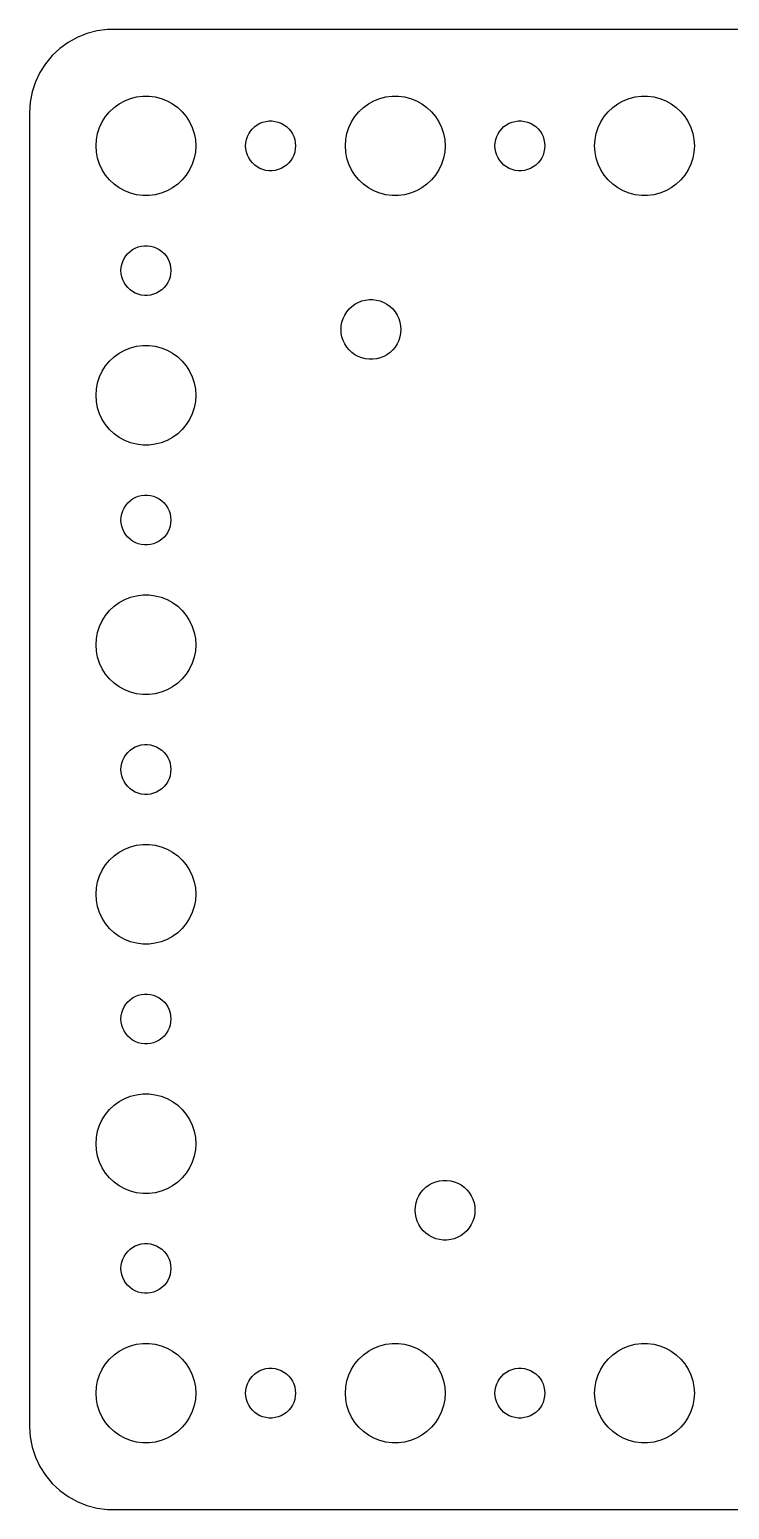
# Model space of a CAD drawing. Header units: metres. Extents: x -44.5 to 44.5, y -44.5 to 44.5.
# Drawn here: x -44.5 to -2.4, y -44.5 to 44.5 of the extents above; entities that cross this region are included whole.
import ezdxf

# ---------------------------------------------------------------- set-up
doc = ezdxf.new("R2010")
doc.units = ezdxf.units.M

msp = doc.modelspace()

# ---------------------------------------------------------------- linework, layer by layer
for p, q in [((-39.8139, 44.4901), (-40.4369, 44.4114)), ((39.8139, 44.4901), (-39.8139, 44.4901)), ((-42.1791, 43.7216), (-42.6871, 43.3526)), ((-41.6289, 44.0241), (-42.1791, 43.7216)), ((-41.0451, 44.2553), (-41.6289, 44.0241)), ((-40.4369, 44.4114), (-41.0451, 44.2553)), ((-43.1448, 42.9227), (-43.5451, 42.4389)), ((-42.6871, 43.3526), (-43.1448, 42.9227)), ((-43.8815, 41.9088), (-44.1489, 41.3406)), ((-43.5451, 42.4389), (-43.8815, 41.9088)), ((-44.1489, 41.3406), (-44.3429, 40.7434)), ((-44.4606, 40.1267), (-44.5, 39.5)), ((-44.3429, 40.7434), (-44.4606, 40.1267)), ((-39.1075, 40.033), (-38.7773, 40.2145)), ((-38.7773, 40.2145), (-38.427, 40.3532)), ((-38.427, 40.3532), (-38.0621, 40.4469)), ((-38.0621, 40.4469), (-37.6884, 40.4941)), ((-37.6884, 40.4941), (-37.3116, 40.4941)), ((-37.3116, 40.4941), (-36.9379, 40.4469)), ((-36.9379, 40.4469), (-36.5729, 40.3532)), ((-36.5729, 40.3532), (-36.2227, 40.2145)), ((-36.2227, 40.2145), (-35.8925, 40.033)), ((-24.1075, 40.033), (-23.7773, 40.2145)), ((-23.7773, 40.2145), (-23.427, 40.3532)), ((-23.427, 40.3532), (-23.0621, 40.4469)), ((-23.0621, 40.4469), (-22.6884, 40.4941)), ((-22.6884, 40.4941), (-22.3116, 40.4941)), ((-22.3116, 40.4941), (-21.9379, 40.4469)), ((-21.9379, 40.4469), (-21.5729, 40.3532)), ((-21.5729, 40.3532), (-21.2227, 40.2145)), ((-21.2227, 40.2145), (-20.8925, 40.033)), ((-9.10747, 40.033), (-8.77733, 40.2145)), ((-8.77733, 40.2145), (-8.42705, 40.3532)), ((-8.42705, 40.3532), (-8.06213, 40.4469)), ((-8.06213, 40.4469), (-7.68837, 40.4941)), ((-7.68837, 40.4941), (-7.31161, 40.4941)), ((-7.31161, 40.4941), (-6.93785, 40.4469)), ((-6.93785, 40.4469), (-6.57294, 40.3532)), ((-6.57294, 40.3532), (-6.22266, 40.2145)), ((-6.22266, 40.2145), (-5.89252, 40.033)), ((-44.5, 39.5), (-44.5, -39.5)), ((-40.1289, 38.9453), (-39.927, 39.2634)), ((-39.927, 39.2634), (-39.6869, 39.5536)), ((-39.6869, 39.5536), (-39.4123, 39.8115)), ((-39.4123, 39.8115), (-39.1075, 40.033)), ((-35.8925, 40.033), (-35.5877, 39.8115)), ((-35.5877, 39.8115), (-35.3131, 39.5536)), ((-35.3131, 39.5536), (-35.0729, 39.2634)), ((-35.0729, 39.2634), (-34.8711, 38.9453)), ((-25.1289, 38.9453), (-24.927, 39.2634)), ((-24.927, 39.2634), (-24.6869, 39.5536)), ((-24.6869, 39.5536), (-24.4123, 39.8115)), ((-24.4123, 39.8115), (-24.1075, 40.033)), ((-20.8925, 40.033), (-20.5877, 39.8115)), ((-20.5877, 39.8115), (-20.3131, 39.5536)), ((-20.3131, 39.5536), (-20.0729, 39.2634)), ((-20.0729, 39.2634), (-19.8711, 38.9453)), ((-10.1289, 38.9453), (-9.92705, 39.2634)), ((-9.92705, 39.2634), (-9.6869, 39.5536)), ((-9.6869, 39.5536), (-9.41226, 39.8115)), ((-9.41226, 39.8115), (-9.10747, 40.033)), ((-5.89252, 40.033), (-5.58772, 39.8115)), ((-5.58772, 39.8115), (-5.31308, 39.5536)), ((-5.31308, 39.5536), (-5.07294, 39.2634)), ((-5.07294, 39.2634), (-4.87108, 38.9453)), ((-40.4057, 38.2461), (-40.2893, 38.6044)), ((-40.2893, 38.6044), (-40.1289, 38.9453)), ((-34.8711, 38.9453), (-34.7107, 38.6044)), ((-34.7107, 38.6044), (-34.5942, 38.2461)), ((-31.3145, 38.2226), (-31.2135, 38.3817)), ((-31.2135, 38.3817), (-31.0934, 38.5268)), ((-31.0934, 38.5268), (-30.9561, 38.6558)), ((-30.9561, 38.6558), (-30.8037, 38.7665)), ((-30.8037, 38.7665), (-30.6387, 38.8572)), ((-30.6387, 38.8572), (-30.4635, 38.9266)), ((-30.4635, 38.9266), (-30.2811, 38.9734)), ((-30.2811, 38.9734), (-30.0942, 38.997)), ((-30.0942, 38.997), (-29.9058, 38.997)), ((-29.9058, 38.997), (-29.7189, 38.9734)), ((-29.7189, 38.9734), (-29.5365, 38.9266)), ((-29.5365, 38.9266), (-29.3613, 38.8572)), ((-29.3613, 38.8572), (-29.1963, 38.7665)), ((-29.1963, 38.7665), (-29.0439, 38.6558)), ((-29.0439, 38.6558), (-28.9065, 38.5268)), ((-28.9065, 38.5268), (-28.7865, 38.3817)), ((-28.7865, 38.3817), (-28.6855, 38.2226)), ((-25.4057, 38.2461), (-25.2893, 38.6044)), ((-25.2893, 38.6044), (-25.1289, 38.9453)), ((-19.8711, 38.9453), (-19.7107, 38.6044)), ((-19.7107, 38.6044), (-19.5942, 38.2461)), ((-16.3145, 38.2226), (-16.2135, 38.3817)), ((-16.2135, 38.3817), (-16.0934, 38.5268)), ((-16.0934, 38.5268), (-15.9561, 38.6558)), ((-15.9561, 38.6558), (-15.8037, 38.7665)), ((-15.8037, 38.7665), (-15.6387, 38.8572)), ((-15.6387, 38.8572), (-15.4635, 38.9266)), ((-15.4635, 38.9266), (-15.2811, 38.9734)), ((-15.2811, 38.9734), (-15.0942, 38.997)), ((-15.0942, 38.997), (-14.9058, 38.997)), ((-14.9058, 38.997), (-14.7189, 38.9734)), ((-14.7189, 38.9734), (-14.5365, 38.9266)), ((-14.5365, 38.9266), (-14.3613, 38.8572)), ((-14.3613, 38.8572), (-14.1963, 38.7665)), ((-14.1963, 38.7665), (-14.0439, 38.6558)), ((-14.0439, 38.6558), (-13.9065, 38.5268)), ((-13.9065, 38.5268), (-13.7865, 38.3817)), ((-13.7865, 38.3817), (-13.6855, 38.2226)), ((-10.4057, 38.2461), (-10.2893, 38.6044)), ((-10.2893, 38.6044), (-10.1289, 38.9453)), ((-4.87108, 38.9453), (-4.71066, 38.6044)), ((-4.71066, 38.6044), (-4.59424, 38.2461)), ((-40.5, 37.5), (-40.4763, 37.876)), ((-40.4763, 37.124), (-40.5, 37.5)), ((-40.4763, 37.876), (-40.4057, 38.2461)), ((-34.5942, 38.2461), (-34.5237, 37.876)), ((-34.5237, 37.876), (-34.5, 37.5)), ((-34.5, 37.5), (-34.5237, 37.124)), ((-31.5, 37.5), (-31.4882, 37.688)), ((-31.4882, 37.312), (-31.5, 37.5)), ((-31.4882, 37.688), (-31.4529, 37.873)), ((-31.4529, 37.873), (-31.3947, 38.0522)), ((-31.3947, 38.0522), (-31.3145, 38.2226)), ((-28.6855, 38.2226), (-28.6053, 38.0522)), ((-28.6053, 38.0522), (-28.5471, 37.873)), ((-28.5471, 37.873), (-28.5118, 37.688)), ((-28.5118, 37.688), (-28.5, 37.5)), ((-28.5, 37.5), (-28.5118, 37.312)), ((-25.5, 37.5), (-25.4763, 37.876)), ((-25.4763, 37.124), (-25.5, 37.5)), ((-25.4763, 37.876), (-25.4057, 38.2461)), ((-19.5942, 38.2461), (-19.5237, 37.876)), ((-19.5237, 37.876), (-19.5, 37.5)), ((-19.5, 37.5), (-19.5237, 37.124)), ((-16.5, 37.5), (-16.4882, 37.688)), ((-16.4882, 37.312), (-16.5, 37.5)), ((-16.4882, 37.688), (-16.4529, 37.873)), ((-16.4529, 37.873), (-16.3947, 38.0522)), ((-16.3947, 38.0522), (-16.3145, 38.2226)), ((-13.6855, 38.2226), (-13.6053, 38.0522)), ((-13.6053, 38.0522), (-13.5471, 37.873)), ((-13.5471, 37.873), (-13.5118, 37.688)), ((-13.5118, 37.688), (-13.5, 37.5)), ((-13.5, 37.5), (-13.5118, 37.312)), ((-10.5, 37.5), (-10.4763, 37.876)), ((-10.4763, 37.124), (-10.5, 37.5)), ((-10.4763, 37.876), (-10.4057, 38.2461)), ((-4.59424, 38.2461), (-4.52365, 37.876)), ((-4.52365, 37.876), (-4.5, 37.5)), ((-4.5, 37.5), (-4.52365, 37.124)), ((-40.4057, 36.7539), (-40.4763, 37.124)), ((-40.2893, 36.3956), (-40.4057, 36.7539)), ((-34.5942, 36.7539), (-34.7107, 36.3956)), ((-34.5237, 37.124), (-34.5942, 36.7539)), ((-31.4529, 37.127), (-31.4882, 37.312)), ((-31.3947, 36.9478), (-31.4529, 37.127)), ((-31.3145, 36.7774), (-31.3947, 36.9478)), ((-31.2135, 36.6183), (-31.3145, 36.7774)), ((-31.0934, 36.4732), (-31.2135, 36.6183)), ((-28.7865, 36.6183), (-28.9065, 36.4732)), ((-28.6855, 36.7774), (-28.7865, 36.6183)), ((-28.6053, 36.9478), (-28.6855, 36.7774)), ((-28.5471, 37.127), (-28.6053, 36.9478)), ((-28.5118, 37.312), (-28.5471, 37.127)), ((-25.4057, 36.7539), (-25.4763, 37.124)), ((-25.2893, 36.3956), (-25.4057, 36.7539)), ((-19.5942, 36.7539), (-19.7107, 36.3956)), ((-19.5237, 37.124), (-19.5942, 36.7539)), ((-16.4529, 37.127), (-16.4882, 37.312)), ((-16.3947, 36.9478), (-16.4529, 37.127)), ((-16.3145, 36.7774), (-16.3947, 36.9478)), ((-16.2135, 36.6183), (-16.3145, 36.7774)), ((-16.0934, 36.4732), (-16.2135, 36.6183)), ((-13.7865, 36.6183), (-13.9065, 36.4732)), ((-13.6855, 36.7774), (-13.7865, 36.6183)), ((-13.6053, 36.9478), (-13.6855, 36.7774)), ((-13.5471, 37.127), (-13.6053, 36.9478)), ((-13.5118, 37.312), (-13.5471, 37.127)), ((-10.4057, 36.7539), (-10.4763, 37.124)), ((-10.2893, 36.3956), (-10.4057, 36.7539)), ((-4.59424, 36.7539), (-4.71066, 36.3956)), ((-4.52365, 37.124), (-4.59424, 36.7539)), ((-40.1289, 36.0547), (-40.2893, 36.3956)), ((-39.927, 35.7366), (-40.1289, 36.0547)), ((-39.6869, 35.4464), (-39.927, 35.7366)), ((-35.0729, 35.7366), (-35.3131, 35.4464)), ((-34.8711, 36.0547), (-35.0729, 35.7366)), ((-34.7107, 36.3956), (-34.8711, 36.0547)), ((-30.9561, 36.3442), (-31.0934, 36.4732)), ((-30.8037, 36.2335), (-30.9561, 36.3442)), ((-30.6387, 36.1428), (-30.8037, 36.2335)), ((-30.4635, 36.0734), (-30.6387, 36.1428)), ((-30.2811, 36.0266), (-30.4635, 36.0734)), ((-30.0942, 36.003), (-30.2811, 36.0266)), ((-29.9058, 36.003), (-30.0942, 36.003)), ((-29.7189, 36.0266), (-29.9058, 36.003)), ((-29.5365, 36.0734), (-29.7189, 36.0266)), ((-29.3613, 36.1428), (-29.5365, 36.0734)), ((-29.1963, 36.2335), (-29.3613, 36.1428)), ((-29.0439, 36.3442), (-29.1963, 36.2335)), ((-28.9065, 36.4732), (-29.0439, 36.3442)), ((-25.1289, 36.0547), (-25.2893, 36.3956)), ((-24.927, 35.7366), (-25.1289, 36.0547)), ((-24.6869, 35.4464), (-24.927, 35.7366)), ((-20.0729, 35.7366), (-20.3131, 35.4464)), ((-19.8711, 36.0547), (-20.0729, 35.7366)), ((-19.7107, 36.3956), (-19.8711, 36.0547)), ((-15.9561, 36.3442), (-16.0934, 36.4732)), ((-15.8037, 36.2335), (-15.9561, 36.3442)), ((-15.6387, 36.1428), (-15.8037, 36.2335)), ((-15.4635, 36.0734), (-15.6387, 36.1428)), ((-15.2811, 36.0266), (-15.4635, 36.0734)), ((-15.0942, 36.003), (-15.2811, 36.0266)), ((-14.9058, 36.003), (-15.0942, 36.003)), ((-14.7189, 36.0266), (-14.9058, 36.003)), ((-14.5365, 36.0734), (-14.7189, 36.0266)), ((-14.3613, 36.1428), (-14.5365, 36.0734)), ((-14.1963, 36.2335), (-14.3613, 36.1428)), ((-14.0439, 36.3442), (-14.1963, 36.2335)), ((-13.9065, 36.4732), (-14.0439, 36.3442)), ((-10.1289, 36.0547), (-10.2893, 36.3956)), ((-9.92705, 35.7366), (-10.1289, 36.0547)), ((-9.6869, 35.4464), (-9.92705, 35.7366)), ((-5.07294, 35.7366), (-5.31308, 35.4464)), ((-4.87108, 36.0547), (-5.07294, 35.7366)), ((-4.71066, 36.3956), (-4.87108, 36.0547)), ((-39.4123, 35.1885), (-39.6869, 35.4464)), ((-39.1075, 34.967), (-39.4123, 35.1885)), ((-38.7773, 34.7855), (-39.1075, 34.967)), ((-38.427, 34.6468), (-38.7773, 34.7855)), ((-36.2227, 34.7855), (-36.5729, 34.6468)), ((-35.8925, 34.967), (-36.2227, 34.7855)), ((-35.5877, 35.1885), (-35.8925, 34.967)), ((-35.3131, 35.4464), (-35.5877, 35.1885)), ((-24.4123, 35.1885), (-24.6869, 35.4464)), ((-24.1075, 34.967), (-24.4123, 35.1885)), ((-23.7773, 34.7855), (-24.1075, 34.967)), ((-23.427, 34.6468), (-23.7773, 34.7855)), ((-21.2227, 34.7855), (-21.5729, 34.6468)), ((-20.8925, 34.967), (-21.2227, 34.7855)), ((-20.5877, 35.1885), (-20.8925, 34.967)), ((-20.3131, 35.4464), (-20.5877, 35.1885)), ((-9.41226, 35.1885), (-9.6869, 35.4464)), ((-9.10747, 34.967), (-9.41226, 35.1885)), ((-8.77733, 34.7855), (-9.10747, 34.967)), ((-8.42705, 34.6468), (-8.77733, 34.7855)), ((-6.22266, 34.7855), (-6.57294, 34.6468)), ((-5.89252, 34.967), (-6.22266, 34.7855)), ((-5.58772, 35.1885), (-5.89252, 34.967)), ((-5.31308, 35.4464), (-5.58772, 35.1885)), ((-38.0621, 34.5531), (-38.427, 34.6468)), ((-37.6884, 34.5059), (-38.0621, 34.5531)), ((-37.3116, 34.5059), (-37.6884, 34.5059)), ((-36.9379, 34.5531), (-37.3116, 34.5059)), ((-36.5729, 34.6468), (-36.9379, 34.5531)), ((-23.0621, 34.5531), (-23.427, 34.6468)), ((-22.6884, 34.5059), (-23.0621, 34.5531)), ((-22.3116, 34.5059), (-22.6884, 34.5059)), ((-21.9379, 34.5531), (-22.3116, 34.5059)), ((-21.5729, 34.6468), (-21.9379, 34.5531)), ((-8.06213, 34.5531), (-8.42705, 34.6468)), ((-7.68837, 34.5059), (-8.06213, 34.5531)), ((-7.31161, 34.5059), (-7.68837, 34.5059)), ((-6.93785, 34.5531), (-7.31161, 34.5059)), ((-6.57294, 34.6468), (-6.93785, 34.5531)), ((-38.5934, 31.0268), (-38.4561, 31.1558)), ((-38.4561, 31.1558), (-38.3037, 31.2665)), ((-38.3037, 31.2665), (-38.1387, 31.3572)), ((-38.1387, 31.3572), (-37.9635, 31.4266)), ((-37.9635, 31.4266), (-37.7811, 31.4734)), ((-37.7811, 31.4734), (-37.5942, 31.497)), ((-37.5942, 31.497), (-37.4058, 31.497)), ((-37.4058, 31.497), (-37.2189, 31.4734)), ((-37.2189, 31.4734), (-37.0365, 31.4266)), ((-37.0365, 31.4266), (-36.8613, 31.3572)), ((-36.8613, 31.3572), (-36.6963, 31.2665)), ((-36.6963, 31.2665), (-36.5439, 31.1558)), ((-36.5439, 31.1558), (-36.4065, 31.0268)), ((-38.9882, 30.188), (-38.9529, 30.373)), ((-38.9529, 30.373), (-38.8947, 30.5522)), ((-38.8947, 30.5522), (-38.8145, 30.7226)), ((-38.8145, 30.7226), (-38.7135, 30.8817)), ((-38.7135, 30.8817), (-38.5934, 31.0268)), ((-36.4065, 31.0268), (-36.2865, 30.8817)), ((-36.2865, 30.8817), (-36.1855, 30.7226)), ((-36.1855, 30.7226), (-36.1053, 30.5522)), ((-36.1053, 30.5522), (-36.0471, 30.373)), ((-36.0471, 30.373), (-36.0118, 30.188)), ((-39, 30), (-38.9882, 30.188)), ((-38.9882, 29.812), (-39, 30)), ((-38.9529, 29.627), (-38.9882, 29.812)), ((-38.8947, 29.4478), (-38.9529, 29.627)), ((-38.8145, 29.2774), (-38.8947, 29.4478)), ((-36.1053, 29.4478), (-36.1855, 29.2774)), ((-36.0471, 29.627), (-36.1053, 29.4478)), ((-36.0118, 29.812), (-36.0471, 29.627)), ((-36.0118, 30.188), (-36, 30)), ((-36, 30), (-36.0118, 29.812)), ((-38.7135, 29.1183), (-38.8145, 29.2774)), ((-38.5934, 28.9732), (-38.7135, 29.1183)), ((-38.4561, 28.8442), (-38.5934, 28.9732)), ((-38.3037, 28.7335), (-38.4561, 28.8442)), ((-38.1387, 28.6427), (-38.3037, 28.7335)), ((-37.9635, 28.5734), (-38.1387, 28.6427)), ((-37.7811, 28.5266), (-37.9635, 28.5734)), ((-37.5942, 28.503), (-37.7811, 28.5266)), ((-37.4058, 28.503), (-37.5942, 28.503)), ((-37.2189, 28.5266), (-37.4058, 28.503)), ((-37.0365, 28.5734), (-37.2189, 28.5266)), ((-36.8613, 28.6427), (-37.0365, 28.5734)), ((-36.6963, 28.7335), (-36.8613, 28.6427)), ((-36.5439, 28.8442), (-36.6963, 28.7335)), ((-36.4065, 28.9732), (-36.5439, 28.8442)), ((-36.2865, 29.1183), (-36.4065, 28.9732)), ((-36.1855, 29.2774), (-36.2865, 29.1183)), ((-25.4162, 27.518), (-25.2721, 27.6922)), ((-25.2721, 27.6922), (-25.1074, 27.8469)), ((-25.1074, 27.8469), (-24.9245, 27.9798)), ((-24.9245, 27.9798), (-24.7264, 28.0887)), ((-24.7264, 28.0887), (-24.5162, 28.1719)), ((-24.5162, 28.1719), (-24.2973, 28.2281)), ((-24.2973, 28.2281), (-24.073, 28.2564)), ((-24.073, 28.2564), (-23.847, 28.2564)), ((-23.847, 28.2564), (-23.6227, 28.2281)), ((-23.6227, 28.2281), (-23.4038, 28.1719)), ((-23.4038, 28.1719), (-23.1936, 28.0887)), ((-23.1936, 28.0887), (-22.9955, 27.9798)), ((-22.9955, 27.9798), (-22.8126, 27.8469)), ((-22.8126, 27.8469), (-22.6478, 27.6922)), ((-22.6478, 27.6922), (-22.5038, 27.518)), ((-25.7458, 26.6856), (-25.7034, 26.9076)), ((-25.7034, 26.9076), (-25.6336, 27.1226)), ((-25.6336, 27.1226), (-25.5373, 27.3271)), ((-25.5373, 27.3271), (-25.4162, 27.518)), ((-22.5038, 27.518), (-22.3826, 27.3271)), ((-22.3826, 27.3271), (-22.2864, 27.1226)), ((-22.2864, 27.1226), (-22.2165, 26.9076)), ((-22.2165, 26.9076), (-22.1742, 26.6856)), ((-25.76, 26.46), (-25.7458, 26.6856)), ((-25.7458, 26.2344), (-25.76, 26.46)), ((-25.7034, 26.0123), (-25.7458, 26.2344)), ((-25.6336, 25.7974), (-25.7034, 26.0123)), ((-22.2165, 26.0123), (-22.2864, 25.7974)), ((-22.1742, 26.2344), (-22.2165, 26.0123)), ((-22.1742, 26.6856), (-22.16, 26.46)), ((-22.16, 26.46), (-22.1742, 26.2344)), ((-39.4123, 24.8115), (-39.1075, 25.033)), ((-39.1075, 25.033), (-38.7773, 25.2145)), ((-38.7773, 25.2145), (-38.427, 25.3532)), ((-38.427, 25.3532), (-38.0621, 25.4469)), ((-38.0621, 25.4469), (-37.6884, 25.4941)), ((-37.6884, 25.4941), (-37.3116, 25.4941)), ((-37.3116, 25.4941), (-36.9379, 25.4469)), ((-36.9379, 25.4469), (-36.5729, 25.3532)), ((-36.5729, 25.3532), (-36.2227, 25.2145)), ((-36.2227, 25.2145), (-35.8925, 25.033)), ((-35.8925, 25.033), (-35.5877, 24.8115)), ((-25.5373, 25.5928), (-25.6336, 25.7974)), ((-25.4162, 25.402), (-25.5373, 25.5928)), ((-25.2721, 25.2278), (-25.4162, 25.402)), ((-25.1074, 25.0731), (-25.2721, 25.2278)), ((-24.9245, 24.9402), (-25.1074, 25.0731)), ((-24.7264, 24.8313), (-24.9245, 24.9402)), ((-22.9955, 24.9402), (-23.1936, 24.8313)), ((-22.8126, 25.0731), (-22.9955, 24.9402)), ((-22.6478, 25.2278), (-22.8126, 25.0731)), ((-22.5038, 25.402), (-22.6478, 25.2278)), ((-22.3826, 25.5928), (-22.5038, 25.402)), ((-22.2864, 25.7974), (-22.3826, 25.5928)), ((-40.1289, 23.9453), (-39.927, 24.2634)), ((-39.927, 24.2634), (-39.6869, 24.5536)), ((-39.6869, 24.5536), (-39.4123, 24.8115)), ((-35.5877, 24.8115), (-35.3131, 24.5536)), ((-35.3131, 24.5536), (-35.0729, 24.2634)), ((-35.0729, 24.2634), (-34.8711, 23.9453)), ((-24.5162, 24.7481), (-24.7264, 24.8313)), ((-24.2973, 24.6919), (-24.5162, 24.7481)), ((-24.073, 24.6635), (-24.2973, 24.6919)), ((-23.847, 24.6635), (-24.073, 24.6635)), ((-23.6227, 24.6919), (-23.847, 24.6635)), ((-23.4038, 24.7481), (-23.6227, 24.6919)), ((-23.1936, 24.8313), (-23.4038, 24.7481)), ((-40.4763, 22.876), (-40.4057, 23.2461)), ((-40.4057, 23.2461), (-40.2893, 23.6044)), ((-40.2893, 23.6044), (-40.1289, 23.9453)), ((-34.8711, 23.9453), (-34.7107, 23.6044)), ((-34.7107, 23.6044), (-34.5942, 23.2461)), ((-34.5942, 23.2461), (-34.5237, 22.876)), ((-40.5, 22.5), (-40.4763, 22.876)), ((-40.4763, 22.124), (-40.5, 22.5)), ((-34.5237, 22.876), (-34.5, 22.5)), ((-34.5, 22.5), (-34.5237, 22.124)), ((-40.4057, 21.7539), (-40.4763, 22.124)), ((-40.2893, 21.3956), (-40.4057, 21.7539)), ((-40.1289, 21.0547), (-40.2893, 21.3956)), ((-34.7107, 21.3956), (-34.8711, 21.0547)), ((-34.5942, 21.7539), (-34.7107, 21.3956)), ((-34.5237, 22.124), (-34.5942, 21.7539)), ((-39.927, 20.7366), (-40.1289, 21.0547)), ((-39.6869, 20.4464), (-39.927, 20.7366)), ((-35.0729, 20.7366), (-35.3131, 20.4464)), ((-34.8711, 21.0547), (-35.0729, 20.7366)), ((-39.4123, 20.1884), (-39.6869, 20.4464)), ((-39.1075, 19.967), (-39.4123, 20.1884)), ((-38.7773, 19.7855), (-39.1075, 19.967)), ((-38.427, 19.6468), (-38.7773, 19.7855)), ((-38.0621, 19.5531), (-38.427, 19.6468)), ((-36.5729, 19.6468), (-36.9379, 19.5531)), ((-36.2227, 19.7855), (-36.5729, 19.6468)), ((-35.8925, 19.967), (-36.2227, 19.7855)), ((-35.5877, 20.1884), (-35.8925, 19.967)), ((-35.3131, 20.4464), (-35.5877, 20.1884)), ((-37.6884, 19.5059), (-38.0621, 19.5531)), ((-37.3116, 19.5059), (-37.6884, 19.5059)), ((-36.9379, 19.5531), (-37.3116, 19.5059)), ((-38.7135, 15.8817), (-38.5934, 16.0268)), ((-38.5934, 16.0268), (-38.4561, 16.1558)), ((-38.4561, 16.1558), (-38.3037, 16.2665)), ((-38.3037, 16.2665), (-38.1387, 16.3572)), ((-38.1387, 16.3572), (-37.9635, 16.4266)), ((-37.9635, 16.4266), (-37.7811, 16.4734)), ((-37.7811, 16.4734), (-37.5942, 16.497)), ((-37.5942, 16.497), (-37.4058, 16.497)), ((-37.4058, 16.497), (-37.2189, 16.4734)), ((-37.2189, 16.4734), (-37.0365, 16.4266)), ((-37.0365, 16.4266), (-36.8613, 16.3572)), ((-36.8613, 16.3572), (-36.6963, 16.2665)), ((-36.6963, 16.2665), (-36.5439, 16.1558)), ((-36.5439, 16.1558), (-36.4065, 16.0268)), ((-36.4065, 16.0268), (-36.2865, 15.8817)), ((-39, 15), (-38.9882, 15.188)), ((-38.9882, 15.188), (-38.9529, 15.373)), ((-38.9529, 15.373), (-38.8947, 15.5522)), ((-38.8947, 15.5522), (-38.8145, 15.7226)), ((-38.8145, 15.7226), (-38.7135, 15.8817)), ((-36.2865, 15.8817), (-36.1855, 15.7226)), ((-36.1855, 15.7226), (-36.1053, 15.5522)), ((-36.1053, 15.5522), (-36.0471, 15.373)), ((-36.0471, 15.373), (-36.0118, 15.188)), ((-36.0118, 15.188), (-36, 15)), ((-38.9882, 14.812), (-39, 15)), ((-38.9529, 14.627), (-38.9882, 14.812)), ((-38.8947, 14.4478), (-38.9529, 14.627)), ((-38.8145, 14.2774), (-38.8947, 14.4478)), ((-38.7135, 14.1183), (-38.8145, 14.2774)), ((-36.1855, 14.2774), (-36.2865, 14.1183)), ((-36.1053, 14.4478), (-36.1855, 14.2774)), ((-36.0471, 14.627), (-36.1053, 14.4478)), ((-36.0118, 14.812), (-36.0471, 14.627)), ((-36, 15), (-36.0118, 14.812)), ((-38.5934, 13.9732), (-38.7135, 14.1183)), ((-38.4561, 13.8442), (-38.5934, 13.9732)), ((-38.3037, 13.7335), (-38.4561, 13.8442)), ((-38.1387, 13.6427), (-38.3037, 13.7335)), ((-37.9635, 13.5734), (-38.1387, 13.6427)), ((-37.7811, 13.5266), (-37.9635, 13.5734)), ((-37.5942, 13.5029), (-37.7811, 13.5266)), ((-37.4058, 13.5029), (-37.5942, 13.5029)), ((-37.2189, 13.5266), (-37.4058, 13.5029)), ((-37.0365, 13.5734), (-37.2189, 13.5266)), ((-36.8613, 13.6427), (-37.0365, 13.5734)), ((-36.6963, 13.7335), (-36.8613, 13.6427)), ((-36.5439, 13.8442), (-36.6963, 13.7335)), ((-36.4065, 13.9732), (-36.5439, 13.8442)), ((-36.2865, 14.1183), (-36.4065, 13.9732)), ((-39.6869, 9.55363), (-39.4123, 9.81154)), ((-39.4123, 9.81154), (-39.1075, 10.033)), ((-39.1075, 10.033), (-38.7773, 10.2145)), ((-38.7773, 10.2145), (-38.427, 10.3532)), ((-38.427, 10.3532), (-38.0621, 10.4469)), ((-38.0621, 10.4469), (-37.6884, 10.4941)), ((-37.6884, 10.4941), (-37.3116, 10.4941)), ((-37.3116, 10.4941), (-36.9379, 10.4469)), ((-36.9379, 10.4469), (-36.5729, 10.3532)), ((-36.5729, 10.3532), (-36.2227, 10.2145)), ((-36.2227, 10.2145), (-35.8925, 10.033)), ((-35.8925, 10.033), (-35.5877, 9.81154)), ((-35.5877, 9.81154), (-35.3131, 9.55363)), ((-40.2893, 8.60437), (-40.1289, 8.94525)), ((-40.1289, 8.94525), (-39.927, 9.26335)), ((-39.927, 9.26335), (-39.6869, 9.55363)), ((-35.3131, 9.55363), (-35.0729, 9.26335)), ((-35.0729, 9.26335), (-34.8711, 8.94525)), ((-34.8711, 8.94525), (-34.7107, 8.60437)), ((-40.4763, 7.87599), (-40.4057, 8.24606)), ((-40.4057, 8.24606), (-40.2893, 8.60437)), ((-34.7107, 8.60437), (-34.5942, 8.24606)), ((-34.5942, 8.24606), (-34.5237, 7.87599)), ((-40.5, 7.5), (-40.4763, 7.87599)), ((-40.4763, 7.12399), (-40.5, 7.5)), ((-40.4057, 6.75392), (-40.4763, 7.12399)), ((-34.5237, 7.12399), (-34.5942, 6.75392)), ((-34.5237, 7.87599), (-34.5, 7.5)), ((-34.5, 7.5), (-34.5237, 7.12399)), ((-40.2893, 6.39561), (-40.4057, 6.75392)), ((-40.1289, 6.05473), (-40.2893, 6.39561)), ((-34.7107, 6.39561), (-34.8711, 6.05473)), ((-34.5942, 6.75392), (-34.7107, 6.39561)), ((-39.927, 5.73663), (-40.1289, 6.05473)), ((-39.6869, 5.44635), (-39.927, 5.73663)), ((-39.4123, 5.18845), (-39.6869, 5.44635)), ((-35.3131, 5.44635), (-35.5877, 5.18845)), ((-35.0729, 5.73663), (-35.3131, 5.44635)), ((-34.8711, 6.05473), (-35.0729, 5.73663)), ((-39.1075, 4.96701), (-39.4123, 5.18845)), ((-38.7773, 4.78551), (-39.1075, 4.96701)), ((-38.427, 4.64682), (-38.7773, 4.78551)), ((-38.0621, 4.55313), (-38.427, 4.64682)), ((-37.6884, 4.50591), (-38.0621, 4.55313)), ((-37.3116, 4.50591), (-37.6884, 4.50591)), ((-36.9379, 4.55313), (-37.3116, 4.50591)), ((-36.5729, 4.64682), (-36.9379, 4.55313)), ((-36.2227, 4.78551), (-36.5729, 4.64682)), ((-35.8925, 4.96701), (-36.2227, 4.78551)), ((-35.5877, 5.18845), (-35.8925, 4.96701)), ((-38.7135, 0.88167), (-38.5934, 1.02681)), ((-38.5934, 1.02681), (-38.4561, 1.15576)), ((-38.4561, 1.15576), (-38.3037, 1.26648)), ((-38.3037, 1.26648), (-38.1387, 1.35724)), ((-38.1387, 1.35724), (-37.9635, 1.42657)), ((-37.9635, 1.42657), (-37.7811, 1.47342)), ((-37.7811, 1.47342), (-37.5942, 1.49704)), ((-37.5942, 1.49704), (-37.4058, 1.49704)), ((-37.4058, 1.49704), (-37.2189, 1.47342)), ((-37.2189, 1.47342), (-37.0365, 1.42657)), ((-37.0365, 1.42657), (-36.8613, 1.35724)), ((-36.8613, 1.35724), (-36.6963, 1.26648)), ((-36.6963, 1.26648), (-36.5439, 1.15576)), ((-36.5439, 1.15576), (-36.4065, 1.02681)), ((-36.4065, 1.02681), (-36.2865, 0.88167)), ((-39, 0), (-38.9882, 0.18799)), ((-38.9882, -0.18799), (-39, 0)), ((-38.9882, 0.18799), (-38.9529, 0.37303)), ((-38.9529, 0.37303), (-38.8947, 0.55219)), ((-38.8947, 0.55219), (-38.8145, 0.72263)), ((-38.8145, 0.72263), (-38.7135, 0.88167)), ((-36.2865, 0.88167), (-36.1855, 0.72263)), ((-36.1855, 0.72263), (-36.1053, 0.55219)), ((-36.1053, 0.55219), (-36.0471, 0.37303)), ((-36.0471, 0.37303), (-36.0118, 0.18799)), ((-36.0118, 0.18799), (-36, 0)), ((-36, 0), (-36.0118, -0.18799)), ((-38.9529, -0.37303), (-38.9882, -0.18799)), ((-38.8947, -0.55219), (-38.9529, -0.37303)), ((-38.8145, -0.72263), (-38.8947, -0.55219)), ((-38.7135, -0.88167), (-38.8145, -0.72263)), ((-38.5934, -1.02681), (-38.7135, -0.88167)), ((-36.2865, -0.88167), (-36.4065, -1.02681)), ((-36.1855, -0.72263), (-36.2865, -0.88167)), ((-36.1053, -0.55219), (-36.1855, -0.72263)), ((-36.0471, -0.37303), (-36.1053, -0.55219)), ((-36.0118, -0.18799), (-36.0471, -0.37303)), ((-38.4561, -1.15576), (-38.5934, -1.02681)), ((-38.3037, -1.26648), (-38.4561, -1.15576)), ((-38.1387, -1.35724), (-38.3037, -1.26648)), ((-37.9635, -1.42657), (-38.1387, -1.35724)), ((-37.7811, -1.47342), (-37.9635, -1.42657)), ((-37.5942, -1.49704), (-37.7811, -1.47342)), ((-37.4058, -1.49704), (-37.5942, -1.49704)), ((-37.2189, -1.47342), (-37.4058, -1.49704)), ((-37.0365, -1.42657), (-37.2189, -1.47342)), ((-36.8613, -1.35724), (-37.0365, -1.42657)), ((-36.6963, -1.26648), (-36.8613, -1.35724)), ((-36.5439, -1.15576), (-36.6963, -1.26648)), ((-36.4065, -1.02681), (-36.5439, -1.15576)), ((-39.6869, -5.44635), (-39.4123, -5.18845)), ((-39.4123, -5.18845), (-39.1075, -4.96701)), ((-39.1075, -4.96701), (-38.7773, -4.78551)), ((-38.7773, -4.78551), (-38.427, -4.64682)), ((-38.427, -4.64682), (-38.0621, -4.55313)), ((-38.0621, -4.55313), (-37.6884, -4.50591)), ((-37.6884, -4.50591), (-37.3116, -4.50591)), ((-37.3116, -4.50591), (-36.9379, -4.55313)), ((-36.9379, -4.55313), (-36.5729, -4.64682)), ((-36.5729, -4.64682), (-36.2227, -4.78551)), ((-36.2227, -4.78551), (-35.8925, -4.96701)), ((-35.8925, -4.96701), (-35.5877, -5.18845)), ((-35.5877, -5.18845), (-35.3131, -5.44635)), ((-40.2893, -6.39561), (-40.1289, -6.05473)), ((-40.1289, -6.05473), (-39.927, -5.73663)), ((-39.927, -5.73663), (-39.6869, -5.44635)), ((-35.3131, -5.44635), (-35.0729, -5.73663)), ((-35.0729, -5.73663), (-34.8711, -6.05473)), ((-34.8711, -6.05473), (-34.7107, -6.39561)), ((-40.4763, -7.12399), (-40.4057, -6.75392)), ((-40.4057, -6.75392), (-40.2893, -6.39561)), ((-34.7107, -6.39561), (-34.5942, -6.75392)), ((-34.5942, -6.75392), (-34.5237, -7.12399)), ((-40.5, -7.5), (-40.4763, -7.12399)), ((-40.4763, -7.87599), (-40.5, -7.5)), ((-40.4057, -8.24606), (-40.4763, -7.87599)), ((-34.5237, -7.87599), (-34.5942, -8.24606)), ((-34.5237, -7.12399), (-34.5, -7.5)), ((-34.5, -7.5), (-34.5237, -7.87599)), ((-40.2893, -8.60437), (-40.4057, -8.24606)), ((-40.1289, -8.94525), (-40.2893, -8.60437)), ((-34.7107, -8.60437), (-34.8711, -8.94525)), ((-34.5942, -8.24606), (-34.7107, -8.60437)), ((-39.927, -9.26335), (-40.1289, -8.94525)), ((-39.6869, -9.55363), (-39.927, -9.26335)), ((-39.4123, -9.81154), (-39.6869, -9.55363)), ((-35.3131, -9.55363), (-35.5877, -9.81154)), ((-35.0729, -9.26335), (-35.3131, -9.55363)), ((-34.8711, -8.94525), (-35.0729, -9.26335)), ((-39.1075, -10.033), (-39.4123, -9.81154)), ((-38.7773, -10.2145), (-39.1075, -10.033)), ((-38.427, -10.3532), (-38.7773, -10.2145)), ((-38.0621, -10.4469), (-38.427, -10.3532)), ((-37.6884, -10.4941), (-38.0621, -10.4469)), ((-37.3116, -10.4941), (-37.6884, -10.4941)), ((-36.9379, -10.4469), (-37.3116, -10.4941)), ((-36.5729, -10.3532), (-36.9379, -10.4469)), ((-36.2227, -10.2145), (-36.5729, -10.3532)), ((-35.8925, -10.033), (-36.2227, -10.2145)), ((-35.5877, -9.81154), (-35.8925, -10.033)), ((-38.8145, -14.2774), (-38.7135, -14.1183)), ((-38.7135, -14.1183), (-38.5934, -13.9732)), ((-38.5934, -13.9732), (-38.4561, -13.8442)), ((-38.4561, -13.8442), (-38.3037, -13.7335)), ((-38.3037, -13.7335), (-38.1387, -13.6427)), ((-38.1387, -13.6427), (-37.9635, -13.5734)), ((-37.9635, -13.5734), (-37.7811, -13.5266)), ((-37.7811, -13.5266), (-37.5942, -13.5029)), ((-37.5942, -13.5029), (-37.4058, -13.5029)), ((-37.4058, -13.5029), (-37.2189, -13.5266)), ((-37.2189, -13.5266), (-37.0365, -13.5734)), ((-37.0365, -13.5734), (-36.8613, -13.6427)), ((-36.8613, -13.6427), (-36.6963, -13.7335)), ((-36.6963, -13.7335), (-36.5439, -13.8442)), ((-36.5439, -13.8442), (-36.4065, -13.9732)), ((-36.4065, -13.9732), (-36.2865, -14.1183)), ((-36.2865, -14.1183), (-36.1855, -14.2774)), ((-39, -15), (-38.9882, -14.812)), ((-38.9882, -15.188), (-39, -15)), ((-38.9882, -14.812), (-38.9529, -14.627)), ((-38.9529, -14.627), (-38.8947, -14.4478)), ((-38.8947, -14.4478), (-38.8145, -14.2774)), ((-36.1855, -14.2774), (-36.1053, -14.4478)), ((-36.1053, -14.4478), (-36.0471, -14.627)), ((-36.0471, -14.627), (-36.0118, -14.812)), ((-36.0118, -14.812), (-36, -15)), ((-36, -15), (-36.0118, -15.188)), ((-38.9529, -15.373), (-38.9882, -15.188)), ((-38.8947, -15.5522), (-38.9529, -15.373)), ((-38.8145, -15.7226), (-38.8947, -15.5522)), ((-38.7135, -15.8817), (-38.8145, -15.7226)), ((-38.5934, -16.0268), (-38.7135, -15.8817)), ((-36.2865, -15.8817), (-36.4065, -16.0268)), ((-36.1855, -15.7226), (-36.2865, -15.8817)), ((-36.1053, -15.5522), (-36.1855, -15.7226)), ((-36.0471, -15.373), (-36.1053, -15.5522)), ((-36.0118, -15.188), (-36.0471, -15.373)), ((-38.4561, -16.1558), (-38.5934, -16.0268)), ((-38.3037, -16.2665), (-38.4561, -16.1558)), ((-38.1387, -16.3572), (-38.3037, -16.2665)), ((-37.9635, -16.4266), (-38.1387, -16.3572)), ((-37.7811, -16.4734), (-37.9635, -16.4266)), ((-37.5942, -16.497), (-37.7811, -16.4734)), ((-37.4058, -16.497), (-37.5942, -16.497)), ((-37.2189, -16.4734), (-37.4058, -16.497)), ((-37.0365, -16.4266), (-37.2189, -16.4734)), ((-36.8613, -16.3572), (-37.0365, -16.4266)), ((-36.6963, -16.2665), (-36.8613, -16.3572)), ((-36.5439, -16.1558), (-36.6963, -16.2665)), ((-36.4065, -16.0268), (-36.5439, -16.1558)), ((-38.427, -19.6468), (-38.0621, -19.5531)), ((-38.0621, -19.5531), (-37.6884, -19.5059)), ((-37.6884, -19.5059), (-37.3116, -19.5059)), ((-37.3116, -19.5059), (-36.9379, -19.5531)), ((-36.9379, -19.5531), (-36.5729, -19.6468)), ((-39.927, -20.7366), (-39.6869, -20.4464)), ((-39.6869, -20.4464), (-39.4123, -20.1884)), ((-39.4123, -20.1884), (-39.1075, -19.967)), ((-39.1075, -19.967), (-38.7773, -19.7855)), ((-38.7773, -19.7855), (-38.427, -19.6468)), ((-36.5729, -19.6468), (-36.2227, -19.7855)), ((-36.2227, -19.7855), (-35.8925, -19.967)), ((-35.8925, -19.967), (-35.5877, -20.1884)), ((-35.5877, -20.1884), (-35.3131, -20.4464)), ((-35.3131, -20.4464), (-35.0729, -20.7366)), ((-40.2893, -21.3956), (-40.1289, -21.0547)), ((-40.1289, -21.0547), (-39.927, -20.7366)), ((-35.0729, -20.7366), (-34.8711, -21.0547)), ((-34.8711, -21.0547), (-34.7107, -21.3956)), ((-40.5, -22.5), (-40.4763, -22.124)), ((-40.4763, -22.124), (-40.4057, -21.7539)), ((-40.4057, -21.7539), (-40.2893, -21.3956)), ((-34.7107, -21.3956), (-34.5942, -21.7539)), ((-34.5942, -21.7539), (-34.5237, -22.124)), ((-34.5237, -22.124), (-34.5, -22.5)), ((-40.4763, -22.876), (-40.5, -22.5)), ((-40.4057, -23.2461), (-40.4763, -22.876)), ((-34.5237, -22.876), (-34.5942, -23.2461)), ((-34.5, -22.5), (-34.5237, -22.876)), ((-40.2893, -23.6044), (-40.4057, -23.2461)), ((-40.1289, -23.9453), (-40.2893, -23.6044)), ((-39.927, -24.2634), (-40.1289, -23.9453)), ((-34.8711, -23.9453), (-35.0729, -24.2634)), ((-34.7107, -23.6044), (-34.8711, -23.9453)), ((-34.5942, -23.2461), (-34.7107, -23.6044)), ((-39.6869, -24.5536), (-39.927, -24.2634)), ((-39.4123, -24.8115), (-39.6869, -24.5536)), ((-39.1075, -25.033), (-39.4123, -24.8115)), ((-35.5877, -24.8115), (-35.8925, -25.033)), ((-35.3131, -24.5536), (-35.5877, -24.8115)), ((-35.0729, -24.2634), (-35.3131, -24.5536)), ((-20.4645, -24.9802), (-20.2664, -24.8713)), ((-20.2664, -24.8713), (-20.0562, -24.7881)), ((-20.0562, -24.7881), (-19.8373, -24.7319)), ((-19.8373, -24.7319), (-19.613, -24.7036)), ((-19.613, -24.7036), (-19.387, -24.7036)), ((-19.387, -24.7036), (-19.1627, -24.7319)), ((-19.1627, -24.7319), (-18.9438, -24.7881)), ((-18.9438, -24.7881), (-18.7336, -24.8713)), ((-18.7336, -24.8713), (-18.5355, -24.9802)), ((-38.7773, -25.2145), (-39.1075, -25.033)), ((-38.427, -25.3532), (-38.7773, -25.2145)), ((-38.0621, -25.4469), (-38.427, -25.3532)), ((-37.6884, -25.4941), (-38.0621, -25.4469)), ((-37.3116, -25.4941), (-37.6884, -25.4941)), ((-36.9379, -25.4469), (-37.3116, -25.4941)), ((-36.5729, -25.3532), (-36.9379, -25.4469)), ((-36.2227, -25.2145), (-36.5729, -25.3532)), ((-35.8925, -25.033), (-36.2227, -25.2145)), ((-21.1736, -25.8374), (-21.0773, -25.6328)), ((-21.0773, -25.6328), (-20.9562, -25.442)), ((-20.9562, -25.442), (-20.8121, -25.2678)), ((-20.8121, -25.2678), (-20.6474, -25.1131)), ((-20.6474, -25.1131), (-20.4645, -24.9802)), ((-18.5355, -24.9802), (-18.3526, -25.1131)), ((-18.3526, -25.1131), (-18.1879, -25.2678)), ((-18.1879, -25.2678), (-18.0438, -25.442)), ((-18.0438, -25.442), (-17.9226, -25.6328)), ((-17.9226, -25.6328), (-17.8264, -25.8374)), ((-21.3, -26.5), (-21.2858, -26.2744)), ((-21.2858, -26.7256), (-21.3, -26.5)), ((-21.2858, -26.2744), (-21.2434, -26.0524)), ((-21.2434, -26.0524), (-21.1736, -25.8374)), ((-17.8264, -25.8374), (-17.7565, -26.0524)), ((-17.7565, -26.0524), (-17.7142, -26.2744)), ((-17.7142, -26.2744), (-17.7, -26.5)), ((-17.7, -26.5), (-17.7142, -26.7256)), ((-21.2434, -26.9476), (-21.2858, -26.7256)), ((-21.1736, -27.1626), (-21.2434, -26.9476)), ((-21.0773, -27.3672), (-21.1736, -27.1626)), ((-20.9562, -27.558), (-21.0773, -27.3672)), ((-20.8121, -27.7322), (-20.9562, -27.558)), ((-18.0438, -27.558), (-18.1879, -27.7322)), ((-17.9226, -27.3672), (-18.0438, -27.558)), ((-17.8264, -27.1626), (-17.9226, -27.3672)), ((-17.7565, -26.9476), (-17.8264, -27.1626)), ((-17.7142, -26.7256), (-17.7565, -26.9476)), ((-20.6474, -27.8869), (-20.8121, -27.7322)), ((-20.4645, -28.0198), (-20.6474, -27.8869)), ((-20.2664, -28.1287), (-20.4645, -28.0198)), ((-20.0562, -28.2119), (-20.2664, -28.1287)), ((-19.8373, -28.2681), (-20.0562, -28.2119)), ((-19.613, -28.2964), (-19.8373, -28.2681)), ((-19.387, -28.2964), (-19.613, -28.2964)), ((-19.1627, -28.2681), (-19.387, -28.2964)), ((-18.9438, -28.2119), (-19.1627, -28.2681)), ((-18.7336, -28.1287), (-18.9438, -28.2119)), ((-18.5355, -28.0198), (-18.7336, -28.1287)), ((-18.3526, -27.8869), (-18.5355, -28.0198)), ((-18.1879, -27.7322), (-18.3526, -27.8869)), ((-38.8947, -29.4478), (-38.8145, -29.2774)), ((-38.8145, -29.2774), (-38.7135, -29.1183)), ((-38.7135, -29.1183), (-38.5934, -28.9732)), ((-38.5934, -28.9732), (-38.4561, -28.8442)), ((-38.4561, -28.8442), (-38.3037, -28.7335)), ((-38.3037, -28.7335), (-38.1387, -28.6427)), ((-38.1387, -28.6427), (-37.9635, -28.5734)), ((-37.9635, -28.5734), (-37.7811, -28.5266)), ((-37.7811, -28.5266), (-37.5942, -28.503)), ((-37.5942, -28.503), (-37.4058, -28.503)), ((-37.4058, -28.503), (-37.2189, -28.5266)), ((-37.2189, -28.5266), (-37.0365, -28.5734)), ((-37.0365, -28.5734), (-36.8613, -28.6427)), ((-36.8613, -28.6427), (-36.6963, -28.7335)), ((-36.6963, -28.7335), (-36.5439, -28.8442)), ((-36.5439, -28.8442), (-36.4065, -28.9732)), ((-36.4065, -28.9732), (-36.2865, -29.1183)), ((-36.2865, -29.1183), (-36.1855, -29.2774)), ((-36.1855, -29.2774), (-36.1053, -29.4478)), ((-39, -30), (-38.9882, -29.812)), ((-38.9882, -30.188), (-39, -30)), ((-38.9882, -29.812), (-38.9529, -29.627)), ((-38.9529, -30.373), (-38.9882, -30.188)), ((-38.9529, -29.627), (-38.8947, -29.4478)), ((-36.1053, -29.4478), (-36.0471, -29.627)), ((-36.0471, -29.627), (-36.0118, -29.812)), ((-36.0118, -30.188), (-36.0471, -30.373)), ((-36.0118, -29.812), (-36, -30)), ((-36, -30), (-36.0118, -30.188)), ((-38.8947, -30.5522), (-38.9529, -30.373)), ((-38.8145, -30.7226), (-38.8947, -30.5522)), ((-38.7135, -30.8817), (-38.8145, -30.7226)), ((-38.5934, -31.0268), (-38.7135, -30.8817)), ((-38.4561, -31.1558), (-38.5934, -31.0268)), ((-36.4065, -31.0268), (-36.5439, -31.1558)), ((-36.2865, -30.8817), (-36.4065, -31.0268)), ((-36.1855, -30.7226), (-36.2865, -30.8817)), ((-36.1053, -30.5522), (-36.1855, -30.7226)), ((-36.0471, -30.373), (-36.1053, -30.5522)), ((-38.3037, -31.2665), (-38.4561, -31.1558)), ((-38.1387, -31.3572), (-38.3037, -31.2665)), ((-37.9635, -31.4266), (-38.1387, -31.3572)), ((-37.7811, -31.4734), (-37.9635, -31.4266)), ((-37.5942, -31.497), (-37.7811, -31.4734)), ((-37.4058, -31.497), (-37.5942, -31.497)), ((-37.2189, -31.4734), (-37.4058, -31.497)), ((-37.0365, -31.4266), (-37.2189, -31.4734)), ((-36.8613, -31.3572), (-37.0365, -31.4266)), ((-36.6963, -31.2665), (-36.8613, -31.3572)), ((-36.5439, -31.1558), (-36.6963, -31.2665)), ((-38.7773, -34.7855), (-38.427, -34.6468)), ((-38.427, -34.6468), (-38.0621, -34.5531)), ((-38.0621, -34.5531), (-37.6884, -34.5059)), ((-37.6884, -34.5059), (-37.3116, -34.5059)), ((-37.3116, -34.5059), (-36.9379, -34.5531)), ((-36.9379, -34.5531), (-36.5729, -34.6468)), ((-36.5729, -34.6468), (-36.2227, -34.7855)), ((-23.7773, -34.7855), (-23.427, -34.6468)), ((-23.427, -34.6468), (-23.0621, -34.5531)), ((-23.0621, -34.5531), (-22.6884, -34.5059)), ((-22.6884, -34.5059), (-22.3116, -34.5059)), ((-22.3116, -34.5059), (-21.9379, -34.5531)), ((-21.9379, -34.5531), (-21.5729, -34.6468)), ((-21.5729, -34.6468), (-21.2227, -34.7855)), ((-8.77733, -34.7855), (-8.42705, -34.6468)), ((-8.42705, -34.6468), (-8.06213, -34.5531)), ((-8.06213, -34.5531), (-7.68837, -34.5059)), ((-7.68837, -34.5059), (-7.31161, -34.5059)), ((-7.31161, -34.5059), (-6.93785, -34.5531)), ((-6.93785, -34.5531), (-6.57294, -34.6468)), ((-6.57294, -34.6468), (-6.22266, -34.7855)), ((-39.927, -35.7366), (-39.6869, -35.4464)), ((-39.6869, -35.4464), (-39.4123, -35.1885)), ((-39.4123, -35.1885), (-39.1075, -34.967)), ((-39.1075, -34.967), (-38.7773, -34.7855)), ((-36.2227, -34.7855), (-35.8925, -34.967)), ((-35.8925, -34.967), (-35.5877, -35.1885)), ((-35.5877, -35.1885), (-35.3131, -35.4464)), ((-35.3131, -35.4464), (-35.0729, -35.7366)), ((-24.927, -35.7366), (-24.6869, -35.4464)), ((-24.6869, -35.4464), (-24.4123, -35.1885)), ((-24.4123, -35.1885), (-24.1075, -34.967)), ((-24.1075, -34.967), (-23.7773, -34.7855)), ((-21.2227, -34.7855), (-20.8925, -34.967)), ((-20.8925, -34.967), (-20.5877, -35.1885)), ((-20.5877, -35.1885), (-20.3131, -35.4464)), ((-20.3131, -35.4464), (-20.0729, -35.7366)), ((-9.92705, -35.7366), (-9.6869, -35.4464)), ((-9.6869, -35.4464), (-9.41226, -35.1885)), ((-9.41226, -35.1885), (-9.10747, -34.967)), ((-9.10747, -34.967), (-8.77733, -34.7855)), ((-6.22266, -34.7855), (-5.89252, -34.967)), ((-5.89252, -34.967), (-5.58772, -35.1885)), ((-5.58772, -35.1885), (-5.31308, -35.4464)), ((-5.31308, -35.4464), (-5.07294, -35.7366)), ((-40.4057, -36.7539), (-40.2893, -36.3956)), ((-40.2893, -36.3956), (-40.1289, -36.0547)), ((-40.1289, -36.0547), (-39.927, -35.7366)), ((-35.0729, -35.7366), (-34.8711, -36.0547)), ((-34.8711, -36.0547), (-34.7107, -36.3956)), ((-34.7107, -36.3956), (-34.5942, -36.7539)), ((-31.2135, -36.6183), (-31.0934, -36.4732)), ((-31.0934, -36.4732), (-30.9561, -36.3442)), ((-30.9561, -36.3442), (-30.8037, -36.2335)), ((-30.8037, -36.2335), (-30.6387, -36.1428)), ((-30.6387, -36.1428), (-30.4635, -36.0734)), ((-30.4635, -36.0734), (-30.2811, -36.0266)), ((-30.2811, -36.0266), (-30.0942, -36.003)), ((-30.0942, -36.003), (-29.9058, -36.003)), ((-29.9058, -36.003), (-29.7189, -36.0266)), ((-29.7189, -36.0266), (-29.5365, -36.0734)), ((-29.5365, -36.0734), (-29.3613, -36.1428)), ((-29.3613, -36.1428), (-29.1963, -36.2335)), ((-29.1963, -36.2335), (-29.0439, -36.3442)), ((-29.0439, -36.3442), (-28.9065, -36.4732)), ((-28.9065, -36.4732), (-28.7865, -36.6183)), ((-25.4057, -36.7539), (-25.2893, -36.3956)), ((-25.2893, -36.3956), (-25.1289, -36.0547)), ((-25.1289, -36.0547), (-24.927, -35.7366)), ((-20.0729, -35.7366), (-19.8711, -36.0547)), ((-19.8711, -36.0547), (-19.7107, -36.3956)), ((-19.7107, -36.3956), (-19.5942, -36.7539)), ((-16.2135, -36.6183), (-16.0934, -36.4732)), ((-16.0934, -36.4732), (-15.9561, -36.3442)), ((-15.9561, -36.3442), (-15.8037, -36.2335)), ((-15.8037, -36.2335), (-15.6387, -36.1428)), ((-15.6387, -36.1428), (-15.4635, -36.0734)), ((-15.4635, -36.0734), (-15.2811, -36.0266)), ((-15.2811, -36.0266), (-15.0942, -36.003)), ((-15.0942, -36.003), (-14.9058, -36.003)), ((-14.9058, -36.003), (-14.7189, -36.0266)), ((-14.7189, -36.0266), (-14.5365, -36.0734)), ((-14.5365, -36.0734), (-14.3613, -36.1428)), ((-14.3613, -36.1428), (-14.1963, -36.2335)), ((-14.1963, -36.2335), (-14.0439, -36.3442)), ((-14.0439, -36.3442), (-13.9065, -36.4732)), ((-13.9065, -36.4732), (-13.7865, -36.6183)), ((-10.4057, -36.7539), (-10.2893, -36.3956)), ((-10.2893, -36.3956), (-10.1289, -36.0547)), ((-10.1289, -36.0547), (-9.92705, -35.7366)), ((-5.07294, -35.7366), (-4.87108, -36.0547)), ((-4.87108, -36.0547), (-4.71066, -36.3956)), ((-4.71066, -36.3956), (-4.59424, -36.7539)), ((-40.5, -37.5), (-40.4763, -37.124)), ((-40.4763, -37.124), (-40.4057, -36.7539)), ((-34.5942, -36.7539), (-34.5237, -37.124)), ((-34.5237, -37.124), (-34.5, -37.5)), ((-31.5, -37.5), (-31.4882, -37.312)), ((-31.4882, -37.312), (-31.4529, -37.127)), ((-31.4529, -37.127), (-31.3947, -36.9478)), ((-31.3947, -36.9478), (-31.3145, -36.7774)), ((-31.3145, -36.7774), (-31.2135, -36.6183)), ((-28.7865, -36.6183), (-28.6855, -36.7774)), ((-28.6855, -36.7774), (-28.6053, -36.9478)), ((-28.6053, -36.9478), (-28.5471, -37.127)), ((-28.5471, -37.127), (-28.5118, -37.312)), ((-28.5118, -37.312), (-28.5, -37.5)), ((-25.5, -37.5), (-25.4763, -37.124)), ((-25.4763, -37.124), (-25.4057, -36.7539)), ((-19.5942, -36.7539), (-19.5237, -37.124)), ((-19.5237, -37.124), (-19.5, -37.5)), ((-16.5, -37.5), (-16.4882, -37.312)), ((-16.4882, -37.312), (-16.4529, -37.127)), ((-16.4529, -37.127), (-16.3947, -36.9478)), ((-16.3947, -36.9478), (-16.3145, -36.7774)), ((-16.3145, -36.7774), (-16.2135, -36.6183)), ((-13.7865, -36.6183), (-13.6855, -36.7774)), ((-13.6855, -36.7774), (-13.6053, -36.9478)), ((-13.6053, -36.9478), (-13.5471, -37.127)), ((-13.5471, -37.127), (-13.5118, -37.312)), ((-13.5118, -37.312), (-13.5, -37.5)), ((-10.5, -37.5), (-10.4763, -37.124)), ((-10.4763, -37.124), (-10.4057, -36.7539)), ((-4.59424, -36.7539), (-4.52365, -37.124)), ((-4.52365, -37.124), (-4.5, -37.5)), ((-40.4763, -37.876), (-40.5, -37.5)), ((-40.4057, -38.2461), (-40.4763, -37.876)), ((-40.2893, -38.6044), (-40.4057, -38.2461)), ((-34.5942, -38.2461), (-34.7107, -38.6044)), ((-34.5237, -37.876), (-34.5942, -38.2461)), ((-34.5, -37.5), (-34.5237, -37.876)), ((-31.4882, -37.688), (-31.5, -37.5)), ((-31.4529, -37.873), (-31.4882, -37.688)), ((-31.3947, -38.0522), (-31.4529, -37.873)), ((-31.3145, -38.2226), (-31.3947, -38.0522)), ((-31.2135, -38.3817), (-31.3145, -38.2226)), ((-28.6855, -38.2226), (-28.7865, -38.3817)), ((-28.6053, -38.0522), (-28.6855, -38.2226)), ((-28.5471, -37.873), (-28.6053, -38.0522)), ((-28.5118, -37.688), (-28.5471, -37.873)), ((-28.5, -37.5), (-28.5118, -37.688)), ((-25.4763, -37.876), (-25.5, -37.5)), ((-25.4057, -38.2461), (-25.4763, -37.876)), ((-25.2893, -38.6044), (-25.4057, -38.2461)), ((-19.5942, -38.2461), (-19.7107, -38.6044)), ((-19.5237, -37.876), (-19.5942, -38.2461)), ((-19.5, -37.5), (-19.5237, -37.876)), ((-16.4882, -37.688), (-16.5, -37.5)), ((-16.4529, -37.873), (-16.4882, -37.688)), ((-16.3947, -38.0522), (-16.4529, -37.873)), ((-16.3145, -38.2226), (-16.3947, -38.0522)), ((-16.2135, -38.3817), (-16.3145, -38.2226)), ((-13.6855, -38.2226), (-13.7865, -38.3817)), ((-13.6053, -38.0522), (-13.6855, -38.2226)), ((-13.5471, -37.873), (-13.6053, -38.0522)), ((-13.5118, -37.688), (-13.5471, -37.873)), ((-13.5, -37.5), (-13.5118, -37.688)), ((-10.4763, -37.876), (-10.5, -37.5)), ((-10.4057, -38.2461), (-10.4763, -37.876)), ((-10.2893, -38.6044), (-10.4057, -38.2461)), ((-4.59424, -38.2461), (-4.71066, -38.6044)), ((-4.52365, -37.876), (-4.59424, -38.2461)), ((-4.5, -37.5), (-4.52365, -37.876)), ((-40.1289, -38.9453), (-40.2893, -38.6044)), ((-39.927, -39.2634), (-40.1289, -38.9453)), ((-34.8711, -38.9453), (-35.0729, -39.2634)), ((-34.7107, -38.6044), (-34.8711, -38.9453)), ((-31.0934, -38.5268), (-31.2135, -38.3817)), ((-30.9561, -38.6558), (-31.0934, -38.5268)), ((-30.8037, -38.7665), (-30.9561, -38.6558)), ((-30.6387, -38.8572), (-30.8037, -38.7665)), ((-30.4635, -38.9266), (-30.6387, -38.8572)), ((-30.2811, -38.9734), (-30.4635, -38.9266)), ((-30.0942, -38.997), (-30.2811, -38.9734)), ((-29.9058, -38.997), (-30.0942, -38.997)), ((-29.7189, -38.9734), (-29.9058, -38.997)), ((-29.5365, -38.9266), (-29.7189, -38.9734)), ((-29.3613, -38.8572), (-29.5365, -38.9266)), ((-29.1963, -38.7665), (-29.3613, -38.8572)), ((-29.0439, -38.6558), (-29.1963, -38.7665)), ((-28.9065, -38.5268), (-29.0439, -38.6558)), ((-28.7865, -38.3817), (-28.9065, -38.5268)), ((-25.1289, -38.9453), (-25.2893, -38.6044)), ((-24.927, -39.2634), (-25.1289, -38.9453)), ((-19.8711, -38.9453), (-20.0729, -39.2634)), ((-19.7107, -38.6044), (-19.8711, -38.9453)), ((-16.0934, -38.5268), (-16.2135, -38.3817)), ((-15.9561, -38.6558), (-16.0934, -38.5268)), ((-15.8037, -38.7665), (-15.9561, -38.6558)), ((-15.6387, -38.8572), (-15.8037, -38.7665)), ((-15.4635, -38.9266), (-15.6387, -38.8572)), ((-15.2811, -38.9734), (-15.4635, -38.9266)), ((-15.0942, -38.997), (-15.2811, -38.9734)), ((-14.9058, -38.997), (-15.0942, -38.997)), ((-14.7189, -38.9734), (-14.9058, -38.997)), ((-14.5365, -38.9266), (-14.7189, -38.9734)), ((-14.3613, -38.8572), (-14.5365, -38.9266)), ((-14.1963, -38.7665), (-14.3613, -38.8572)), ((-14.0439, -38.6558), (-14.1963, -38.7665)), ((-13.9065, -38.5268), (-14.0439, -38.6558)), ((-13.7865, -38.3817), (-13.9065, -38.5268)), ((-10.1289, -38.9453), (-10.2893, -38.6044)), ((-9.92705, -39.2634), (-10.1289, -38.9453)), ((-4.87108, -38.9453), (-5.07294, -39.2634)), ((-4.71066, -38.6044), (-4.87108, -38.9453)), ((-44.5, -39.5), (-44.4606, -40.1267)), ((-39.6869, -39.5536), (-39.927, -39.2634)), ((-39.4123, -39.8115), (-39.6869, -39.5536)), ((-39.1075, -40.033), (-39.4123, -39.8115)), ((-38.7773, -40.2145), (-39.1075, -40.033)), ((-35.8925, -40.033), (-36.2227, -40.2145)), ((-35.5877, -39.8115), (-35.8925, -40.033)), ((-35.3131, -39.5536), (-35.5877, -39.8115)), ((-35.0729, -39.2634), (-35.3131, -39.5536)), ((-24.6869, -39.5536), (-24.927, -39.2634)), ((-24.4123, -39.8115), (-24.6869, -39.5536)), ((-24.1075, -40.033), (-24.4123, -39.8115)), ((-23.7773, -40.2145), (-24.1075, -40.033)), ((-20.8925, -40.033), (-21.2227, -40.2145)), ((-20.5877, -39.8115), (-20.8925, -40.033)), ((-20.3131, -39.5536), (-20.5877, -39.8115)), ((-20.0729, -39.2634), (-20.3131, -39.5536)), ((-9.6869, -39.5536), (-9.92705, -39.2634)), ((-9.41226, -39.8115), (-9.6869, -39.5536)), ((-9.10747, -40.033), (-9.41226, -39.8115)), ((-8.77733, -40.2145), (-9.10747, -40.033)), ((-5.89252, -40.033), (-6.22266, -40.2145)), ((-5.58772, -39.8115), (-5.89252, -40.033)), ((-5.31308, -39.5536), (-5.58772, -39.8115)), ((-5.07294, -39.2634), (-5.31308, -39.5536)), ((-44.4606, -40.1267), (-44.3429, -40.7434)), ((-44.3429, -40.7434), (-44.1489, -41.3406)), ((-38.427, -40.3532), (-38.7773, -40.2145)), ((-38.0621, -40.4469), (-38.427, -40.3532)), ((-37.6884, -40.4941), (-38.0621, -40.4469)), ((-37.3116, -40.4941), (-37.6884, -40.4941)), ((-36.9379, -40.4469), (-37.3116, -40.4941)), ((-36.5729, -40.3532), (-36.9379, -40.4469)), ((-36.2227, -40.2145), (-36.5729, -40.3532)), ((-23.427, -40.3532), (-23.7773, -40.2145)), ((-23.0621, -40.4469), (-23.427, -40.3532)), ((-22.6884, -40.4941), (-23.0621, -40.4469)), ((-22.3116, -40.4941), (-22.6884, -40.4941)), ((-21.9379, -40.4469), (-22.3116, -40.4941)), ((-21.5729, -40.3532), (-21.9379, -40.4469)), ((-21.2227, -40.2145), (-21.5729, -40.3532)), ((-8.42705, -40.3532), (-8.77733, -40.2145)), ((-8.06213, -40.4469), (-8.42705, -40.3532)), ((-7.68837, -40.4941), (-8.06213, -40.4469)), ((-7.31161, -40.4941), (-7.68837, -40.4941)), ((-6.93785, -40.4469), (-7.31161, -40.4941)), ((-6.57294, -40.3532), (-6.93785, -40.4469)), ((-6.22266, -40.2145), (-6.57294, -40.3532)), ((-44.1489, -41.3406), (-43.8815, -41.9088)), ((-43.8815, -41.9088), (-43.5451, -42.4389)), ((-43.5451, -42.4389), (-43.1448, -42.9227)), ((-43.1448, -42.9227), (-42.6871, -43.3526)), ((-42.6871, -43.3526), (-42.1791, -43.7216)), ((-42.1791, -43.7216), (-41.6289, -44.0241)), ((-41.6289, -44.0241), (-41.0451, -44.2553)), ((-41.0451, -44.2553), (-40.4369, -44.4114)), ((-40.4369, -44.4114), (-39.8139, -44.4901)), ((-39.8139, -44.4901), (39.8139, -44.4901))]:
    msp.add_line(p, q)

doc.saveas('drawing.dxf')
